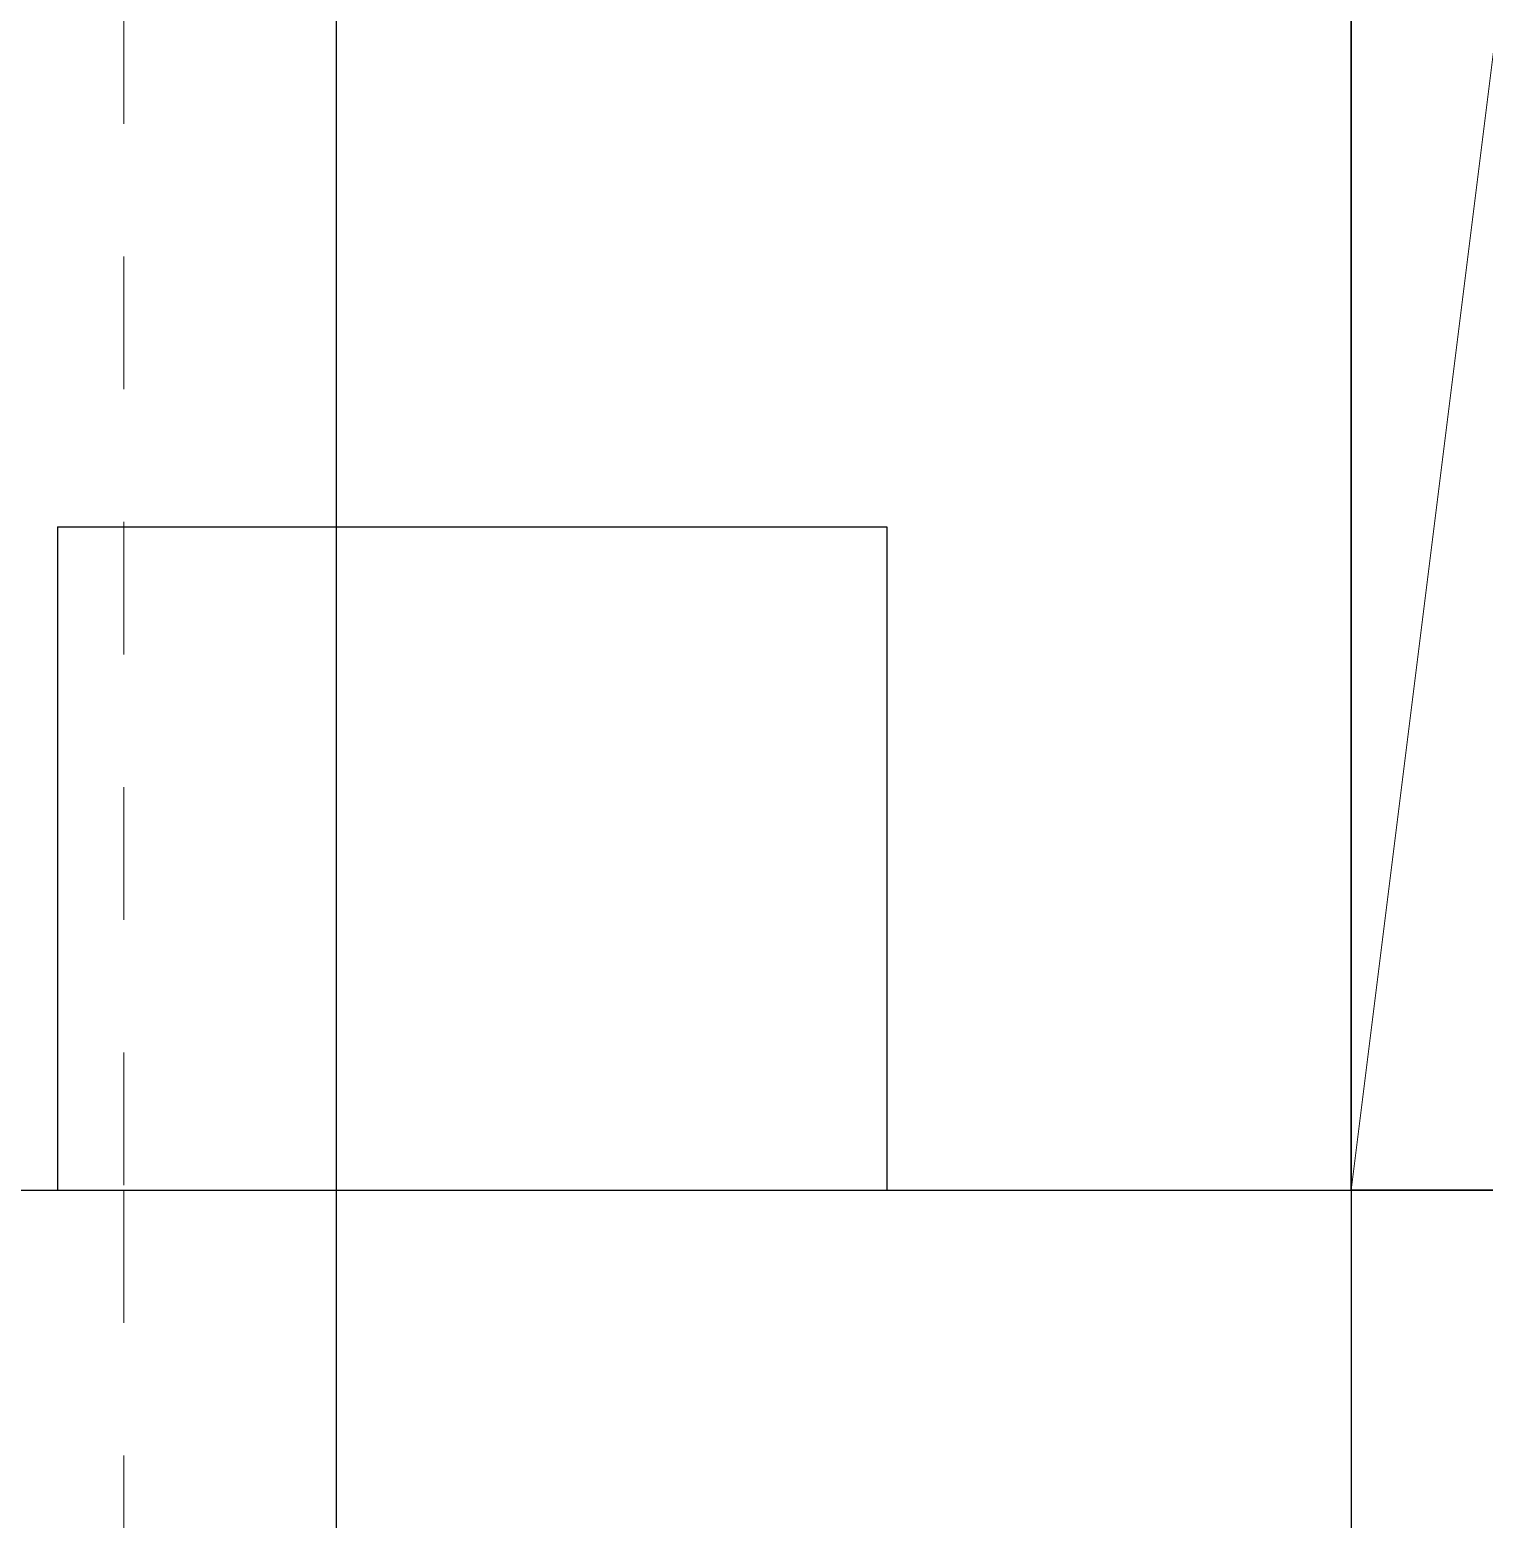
# Model space of a CAD drawing. Header units: inches. Extents: x -91.9 to -8.9, y 167.2 to 248.9.
# Drawn here: x -59.566 to -58.47, y 209.896 to 211.018 of the extents above; entities that cross this region are included whole.
import ezdxf

# ---------------------------------------------------------------- set-up
doc = ezdxf.new("R2010")
doc.units = ezdxf.units.IN
doc.header["$MEASUREMENT"] = 0
doc.linetypes.add('DASHED2', pattern=[0.375, 0.25, -0.125])
doc.linetypes.add('HIDDEN', pattern=[0.375, 0.25, -0.125])
doc.layers.add('A2 Hatch', color=8, linetype='Continuous', lineweight=9)
doc.layers.add('A4 medium', color=7, linetype='Continuous', lineweight=35)

msp = doc.modelspace()

# ---------------------------------------------------------------- linework, layer by layer
at = {"color": 1}
for p, q in [((-58.5704, 222.1437), (-58.5704, 210.1437)), ((-59.3354, 221.8073), (-59.3354, 210.1437)), ((-59.5454, 210.6437), (-59.5454, 210.1437)), ((-59.5454, 210.6437), (-58.9204, 210.6437)), ((-59.5454, 210.6437), (-59.5454, 210.1437)), ((-59.5454, 210.6437), (-58.9204, 210.6437)), ((-59.5454, 210.6437), (-59.5454, 210.1437)), ((-59.5454, 210.6437), (-58.9204, 210.6437)), ((-59.5454, 210.6437), (-59.5454, 210.1437)), ((-59.5454, 210.6437), (-58.9204, 210.6437)), ((-59.5454, 210.6437), (-59.5454, 210.1437)), ((-59.5454, 210.6437), (-58.9204, 210.6437)), ((-59.5454, 210.6437), (-59.5454, 210.1437)), ((-59.5454, 210.6437), (-58.9204, 210.6437)), ((-59.5454, 210.6437), (-59.5454, 210.1437)), ((-59.5454, 210.6437), (-58.9204, 210.6437)), ((-59.5454, 210.6437), (-59.5454, 210.1437)), ((-59.5454, 210.6437), (-58.9204, 210.6437)), ((-59.5454, 210.6437), (-59.5454, 210.1437)), ((-59.5454, 210.6437), (-58.9204, 210.6437)), ((-59.5454, 210.6437), (-59.5454, 210.1437)), ((-59.5454, 210.6437), (-58.9204, 210.6437)), ((-59.5454, 210.6437), (-59.5454, 210.1437)), ((-59.5454, 210.6437), (-58.9204, 210.6437)), ((-59.5454, 210.6437), (-59.5454, 210.1437)), ((-59.5454, 210.6437), (-58.9204, 210.6437)), ((-59.5454, 210.6437), (-59.5454, 210.1437)), ((-59.5454, 210.6437), (-58.9204, 210.6437)), ((-59.5454, 210.6437), (-59.5454, 210.1437)), ((-59.5454, 210.6437), (-58.9204, 210.6437)), ((-59.5454, 210.6437), (-59.5454, 210.1437)), ((-59.5454, 210.6437), (-58.9204, 210.6437)), ((-59.5454, 210.6437), (-59.5454, 210.1437)), ((-59.5454, 210.6437), (-58.9204, 210.6437)), ((-59.5454, 210.6437), (-59.5454, 210.1437)), ((-59.5454, 210.6437), (-58.9204, 210.6437)), ((-59.5454, 210.6437), (-59.5454, 210.1437)), ((-59.5454, 210.6437), (-58.9204, 210.6437)), ((-59.5454, 210.6437), (-59.5454, 210.1437)), ((-59.5454, 210.6437), (-58.9204, 210.6437)), ((-59.5454, 210.6437), (-59.5454, 210.1437)), ((-59.5454, 210.6437), (-58.9204, 210.6437)), ((-59.5454, 210.6437), (-59.5454, 210.1437)), ((-59.5454, 210.6437), (-58.9204, 210.6437)), ((-59.5454, 210.6437), (-59.5454, 210.1437)), ((-59.5454, 210.6437), (-58.9204, 210.6437)), ((-59.5454, 210.6437), (-59.5454, 210.1437)), ((-59.5454, 210.6437), (-58.9204, 210.6437)), ((-59.5454, 210.6437), (-59.5454, 210.1437)), ((-59.5454, 210.6437), (-58.9204, 210.6437)), ((-59.5454, 210.6437), (-59.5454, 210.1437)), ((-59.5454, 210.6437), (-58.9204, 210.6437)), ((-59.5454, 210.6437), (-59.5454, 210.1437)), ((-59.5454, 210.6437), (-58.9204, 210.6437)), ((-59.5454, 210.6437), (-59.5454, 210.1437)), ((-59.5454, 210.6437), (-58.9204, 210.6437)), ((-59.5454, 210.6437), (-59.5454, 210.1437)), ((-59.5454, 210.6437), (-58.9204, 210.6437)), ((-59.5454, 210.6437), (-59.5454, 210.1437)), ((-59.5454, 210.6437), (-58.9204, 210.6437)), ((-59.5454, 210.6437), (-59.5454, 210.1437)), ((-59.5454, 210.6437), (-58.9204, 210.6437)), ((-59.5454, 210.6437), (-59.5454, 210.1437)), ((-59.5454, 210.6437), (-58.9204, 210.6437)), ((-59.5454, 210.6437), (-59.5454, 210.1437)), ((-59.5454, 210.6437), (-58.9204, 210.6437)), ((-59.5454, 210.6437), (-59.5454, 210.1437)), ((-59.5454, 210.6437), (-58.9204, 210.6437)), ((-59.5454, 210.6437), (-59.5454, 210.1437)), ((-59.5454, 210.6437), (-58.9204, 210.6437)), ((-59.5454, 210.6437), (-59.5454, 210.1437)), ((-59.5454, 210.6437), (-58.9204, 210.6437)), ((-59.5454, 210.6437), (-59.5454, 210.1437)), ((-59.5454, 210.6437), (-58.9204, 210.6437)), ((-59.5454, 210.6437), (-59.5454, 210.1437)), ((-59.5454, 210.6437), (-58.9204, 210.6437)), ((-59.5454, 210.6437), (-59.5454, 210.1437)), ((-59.5454, 210.6437), (-58.9204, 210.6437)), ((-59.5454, 210.6437), (-59.5454, 210.1437)), ((-59.5454, 210.6437), (-58.9204, 210.6437)), ((-59.5454, 210.6437), (-59.5454, 210.1437)), ((-59.5454, 210.6437), (-58.9204, 210.6437)), ((-59.5454, 210.6437), (-59.5454, 210.1437)), ((-59.5454, 210.6437), (-58.9204, 210.6437)), ((-59.5454, 210.6437), (-59.5454, 210.1437)), ((-59.5454, 210.6437), (-58.9204, 210.6437)), ((-59.5454, 210.6437), (-59.5454, 210.1437)), ((-59.5454, 210.6437), (-58.9204, 210.6437)), ((-59.5454, 210.6437), (-59.5454, 210.1437)), ((-59.5454, 210.6437), (-58.9204, 210.6437)), ((-59.5454, 210.6437), (-59.5454, 210.1437)), ((-59.5454, 210.6437), (-58.9204, 210.6437)), ((-59.5454, 210.6437), (-59.5454, 210.1437)), ((-59.5454, 210.6437), (-58.9204, 210.6437)), ((-59.5454, 210.6437), (-59.5454, 210.1437)), ((-59.5454, 210.6437), (-58.9204, 210.6437)), ((-59.5454, 210.6437), (-59.5454, 210.1437)), ((-59.5454, 210.6437), (-58.9204, 210.6437)), ((-59.5454, 210.6437), (-59.5454, 210.1437)), ((-59.5454, 210.6437), (-58.9204, 210.6437)), ((-59.5454, 210.6437), (-59.5454, 210.1437)), ((-59.5454, 210.6437), (-58.9204, 210.6437)), ((-59.5454, 210.6437), (-59.5454, 210.1437)), ((-59.5454, 210.6437), (-58.9204, 210.6437)), ((-59.5454, 210.6437), (-59.5454, 210.1437)), ((-59.5454, 210.6437), (-58.9204, 210.6437)), ((-59.5454, 210.6437), (-59.5454, 210.1437)), ((-59.5454, 210.6437), (-58.9204, 210.6437)), ((-59.5454, 210.6437), (-59.5454, 210.1437)), ((-59.5454, 210.6437), (-58.9204, 210.6437)), ((-59.5454, 210.6437), (-59.5454, 210.1437)), ((-59.5454, 210.6437), (-58.9204, 210.6437)), ((-59.5454, 210.6437), (-59.5454, 210.1437)), ((-59.5454, 210.6437), (-58.9204, 210.6437)), ((-59.5454, 210.6437), (-59.5454, 210.1437)), ((-59.5454, 210.6437), (-58.9204, 210.6437)), ((-59.5454, 210.6437), (-59.5454, 210.1437)), ((-59.5454, 210.6437), (-58.9204, 210.6437)), ((-59.5454, 210.6437), (-59.5454, 210.1437)), ((-59.5454, 210.6437), (-58.9204, 210.6437)), ((-59.5454, 210.6437), (-59.5454, 210.1437)), ((-59.5454, 210.6437), (-58.9204, 210.6437)), ((-59.5454, 210.6437), (-59.5454, 210.1437)), ((-59.5454, 210.6437), (-58.9204, 210.6437)), ((-59.5454, 210.6437), (-59.5454, 210.1437)), ((-59.5454, 210.6437), (-58.9204, 210.6437)), ((-59.5454, 210.6437), (-59.5454, 210.1437)), ((-59.5454, 210.6437), (-58.9204, 210.6437)), ((-59.5454, 210.6437), (-59.5454, 210.1437)), ((-59.5454, 210.6437), (-58.9204, 210.6437)), ((-58.9204, 210.6437), (-58.9204, 210.1437)), ((-58.9204, 210.6437), (-58.9204, 210.1437)), ((-58.9204, 210.6437), (-58.9204, 210.1437)), ((-58.9204, 210.6437), (-58.9204, 210.1437)), ((-58.9204, 210.6437), (-58.9204, 210.1437)), ((-58.9204, 210.6437), (-58.9204, 210.1437)), ((-58.9204, 210.6437), (-58.9204, 210.1437)), ((-58.9204, 210.6437), (-58.9204, 210.1437)), ((-58.9204, 210.6437), (-58.9204, 210.1437)), ((-58.9204, 210.6437), (-58.9204, 210.1437)), ((-58.9204, 210.6437), (-58.9204, 210.1437)), ((-58.9204, 210.6437), (-58.9204, 210.1437)), ((-58.9204, 210.6437), (-58.9204, 210.1437)), ((-58.9204, 210.6437), (-58.9204, 210.1437)), ((-58.9204, 210.6437), (-58.9204, 210.1437)), ((-58.9204, 210.6437), (-58.9204, 210.1437)), ((-58.9204, 210.6437), (-58.9204, 210.1437)), ((-58.9204, 210.6437), (-58.9204, 210.1437)), ((-58.9204, 210.6437), (-58.9204, 210.1437)), ((-58.9204, 210.6437), (-58.9204, 210.1437)), ((-58.9204, 210.6437), (-58.9204, 210.1437)), ((-58.9204, 210.6437), (-58.9204, 210.1437)), ((-58.9204, 210.6437), (-58.9204, 210.1437)), ((-58.9204, 210.6437), (-58.9204, 210.1437)), ((-58.9204, 210.6437), (-58.9204, 210.1437)), ((-58.9204, 210.6437), (-58.9204, 210.1437)), ((-58.9204, 210.6437), (-58.9204, 210.1437)), ((-58.9204, 210.6437), (-58.9204, 210.1437)), ((-58.9204, 210.6437), (-58.9204, 210.1437)), ((-58.9204, 210.6437), (-58.9204, 210.1437)), ((-58.9204, 210.6437), (-58.9204, 210.1437)), ((-58.9204, 210.6437), (-58.9204, 210.1437)), ((-58.9204, 210.6437), (-58.9204, 210.1437)), ((-58.9204, 210.6437), (-58.9204, 210.1437)), ((-58.9204, 210.6437), (-58.9204, 210.1437)), ((-58.9204, 210.6437), (-58.9204, 210.1437)), ((-58.9204, 210.6437), (-58.9204, 210.1437)), ((-58.9204, 210.6437), (-58.9204, 210.1437)), ((-58.9204, 210.6437), (-58.9204, 210.1437)), ((-58.9204, 210.6437), (-58.9204, 210.1437)), ((-58.9204, 210.6437), (-58.9204, 210.1437)), ((-58.9204, 210.6437), (-58.9204, 210.1437)), ((-58.9204, 210.6437), (-58.9204, 210.1437)), ((-58.9204, 210.6437), (-58.9204, 210.1437)), ((-58.9204, 210.6437), (-58.9204, 210.1437)), ((-58.9204, 210.6437), (-58.9204, 210.1437)), ((-58.9204, 210.6437), (-58.9204, 210.1437)), ((-58.9204, 210.6437), (-58.9204, 210.1437)), ((-58.9204, 210.6437), (-58.9204, 210.1437)), ((-58.9204, 210.6437), (-58.9204, 210.1437)), ((-58.9204, 210.6437), (-58.9204, 210.1437)), ((-58.9204, 210.6437), (-58.9204, 210.1437)), ((-58.9204, 210.6437), (-58.9204, 210.1437)), ((-58.9204, 210.6437), (-58.9204, 210.1437)), ((-58.9204, 210.6437), (-58.9204, 210.1437)), ((-58.9204, 210.6437), (-58.9204, 210.1437)), ((-58.9204, 210.6437), (-58.9204, 210.1437)), ((-58.9204, 210.6437), (-58.9204, 210.1437)), ((-58.9204, 210.6437), (-58.9204, 210.1437)), ((-58.9204, 210.6437), (-58.9204, 210.1437)), ((-58.9204, 210.6437), (-58.9204, 210.1437)), ((-58.9204, 210.6437), (-58.9204, 210.1437)), ((-58.9204, 210.6437), (-58.9204, 210.1437)), ((-58.9204, 210.6437), (-58.9204, 210.1437)), ((-60.5704, 210.1437), (-58.5704, 210.1437)), ((-60.5704, 210.1437), (-58.5704, 210.1437)), ((-60.5704, 210.1437), (-58.5704, 210.1437)), ((-60.5704, 210.1437), (-58.5704, 210.1437)), ((-60.5704, 210.1437), (-58.5704, 210.1437)), ((-60.5704, 210.1437), (-58.5704, 210.1437)), ((-60.5704, 210.1437), (-58.5704, 210.1437)), ((-60.5704, 210.1437), (-58.5704, 210.1437)), ((-60.5704, 210.1437), (-58.5704, 210.1437)), ((-60.5704, 210.1437), (-58.5704, 210.1437)), ((-60.5704, 210.1437), (-58.5704, 210.1437)), ((-60.5704, 210.1437), (-58.5704, 210.1437)), ((-60.5704, 210.1437), (-58.5704, 210.1437)), ((-60.5704, 210.1437), (-58.5704, 210.1437)), ((-60.5704, 210.1437), (-58.5704, 210.1437)), ((-60.5704, 210.1437), (-58.5704, 210.1437)), ((-60.5704, 210.1437), (-58.5704, 210.1437)), ((-60.5704, 210.1437), (-58.5704, 210.1437)), ((-60.5704, 210.1437), (-58.5704, 210.1437)), ((-60.5704, 210.1437), (-58.5704, 210.1437)), ((-60.5704, 210.1437), (-58.5704, 210.1437)), ((-60.5704, 210.1437), (-58.5704, 210.1437)), ((-60.5704, 210.1437), (-58.5704, 210.1437)), ((-60.5704, 210.1437), (-58.5704, 210.1437)), ((-60.5704, 210.1437), (-58.5704, 210.1437)), ((-60.5704, 210.1437), (-58.5704, 210.1437)), ((-60.5704, 210.1437), (-58.5704, 210.1437)), ((-60.5704, 210.1437), (-58.5704, 210.1437)), ((-60.5704, 210.1437), (-58.5704, 210.1437)), ((-60.5704, 210.1437), (-58.5704, 210.1437)), ((-60.5704, 210.1437), (-58.5704, 210.1437)), ((-60.5704, 210.1437), (-58.5704, 210.1437)), ((-60.5704, 210.1437), (-58.5704, 210.1437)), ((-60.5704, 210.1437), (-58.5704, 210.1437)), ((-60.5704, 210.1437), (-58.5704, 210.1437)), ((-60.5704, 210.1437), (-58.5704, 210.1437)), ((-60.5704, 210.1437), (-58.5704, 210.1437)), ((-60.5704, 210.1437), (-58.5704, 210.1437)), ((-60.5704, 210.1437), (-58.5704, 210.1437)), ((-60.5704, 210.1437), (-58.5704, 210.1437)), ((-60.5704, 210.1437), (-58.5704, 210.1437)), ((-60.5704, 210.1437), (-58.5704, 210.1437)), ((-60.5704, 210.1437), (-58.5704, 210.1437)), ((-60.5704, 210.1437), (-58.5704, 210.1437)), ((-60.5704, 210.1437), (-58.5704, 210.1437)), ((-60.5704, 210.1437), (-58.5704, 210.1437)), ((-60.5704, 210.1437), (-58.5704, 210.1437)), ((-60.5704, 210.1437), (-58.5704, 210.1437)), ((-60.5704, 210.1437), (-58.5704, 210.1437)), ((-60.5704, 210.1437), (-58.5704, 210.1437)), ((-60.5704, 210.1437), (-58.5704, 210.1437)), ((-60.5704, 210.1437), (-58.5704, 210.1437)), ((-60.5704, 210.1437), (-58.5704, 210.1437)), ((-60.5704, 210.1437), (-58.5704, 210.1437)), ((-60.5704, 210.1437), (-58.5704, 210.1437)), ((-60.5704, 210.1437), (-58.5704, 210.1437)), ((-60.5704, 210.1437), (-58.5704, 210.1437)), ((-60.5704, 210.1437), (-58.5704, 210.1437)), ((-60.5704, 210.1437), (-58.5704, 210.1437)), ((-60.5704, 210.1437), (-58.5704, 210.1437)), ((-60.5704, 210.1437), (-58.5704, 210.1437)), ((-60.5704, 210.1437), (-58.5704, 210.1437)), ((-60.5704, 210.1437), (-58.5704, 210.1437)), ((-60.5704, 210.1437), (-58.5704, 210.1437)), ((-60.5704, 210.1437), (-58.5704, 210.1437)), ((-60.5704, 210.1437), (-58.5704, 210.1437)), ((-60.5704, 210.1437), (-58.5704, 210.1437)), ((-60.5704, 210.1437), (-58.5704, 210.1437)), ((-60.5704, 210.1437), (-58.5704, 210.1437)), ((-60.5704, 210.1437), (-58.5704, 210.1437)), ((-60.5704, 210.1437), (-58.5704, 210.1437)), ((-60.5704, 210.1437), (-58.5704, 210.1437)), ((-60.5704, 210.1437), (-58.5704, 210.1437)), ((-60.5704, 210.1437), (-58.5704, 210.1437)), ((-60.5704, 210.1437), (-58.5704, 210.1437)), ((-60.5704, 210.1437), (-58.5704, 210.1437)), ((-60.5704, 210.1437), (-58.5704, 210.1437)), ((-60.5704, 210.1437), (-58.5704, 210.1437)), ((-60.5704, 210.1437), (-58.5704, 210.1437)), ((-60.5704, 210.1437), (-58.5704, 210.1437)), ((-60.5704, 210.1437), (-58.5704, 210.1437)), ((-60.5704, 210.1437), (-58.5704, 210.1437)), ((-60.5704, 210.1437), (-58.5704, 210.1437)), ((-60.5704, 210.1437), (-58.5704, 210.1437)), ((-60.5704, 210.1437), (-58.5704, 210.1437)), ((-60.5704, 210.1437), (-58.5704, 210.1437)), ((-60.5704, 210.1437), (-58.5704, 210.1437)), ((-60.5704, 210.1437), (-58.5704, 210.1437)), ((-60.5704, 210.1437), (-58.5704, 210.1437)), ((-60.5704, 210.1437), (-58.5704, 210.1437)), ((-60.5704, 210.1437), (-58.5704, 210.1437)), ((-60.5704, 210.1437), (-58.5704, 210.1437)), ((-60.5704, 210.1437), (-58.5704, 210.1437)), ((-60.5704, 210.1437), (-58.5704, 210.1437)), ((-60.5704, 210.1437), (-58.5704, 210.1437)), ((-60.5704, 210.1437), (-58.5704, 210.1437)), ((-60.5704, 210.1437), (-58.5704, 210.1437)), ((-60.5704, 210.1437), (-58.5704, 210.1437)), ((-60.5704, 210.1437), (-58.5704, 210.1437)), ((-60.5704, 210.1437), (-58.5704, 210.1437)), ((-60.5704, 210.1437), (-58.5704, 210.1437)), ((-60.5704, 210.1437), (-58.5704, 210.1437)), ((-60.5704, 210.1437), (-58.5704, 210.1437)), ((-60.5704, 210.1437), (-58.5704, 210.1437)), ((-60.5704, 210.1437), (-58.5704, 210.1437)), ((-60.5704, 210.1437), (-58.5704, 210.1437)), ((-60.5704, 210.1437), (-58.5704, 210.1437)), ((-60.5704, 210.1437), (-58.5704, 210.1437)), ((-60.5704, 210.1437), (-58.5704, 210.1437)), ((-60.5704, 210.1437), (-58.5704, 210.1437)), ((-60.5704, 210.1437), (-58.5704, 210.1437)), ((-60.5704, 210.1437), (-58.5704, 210.1437)), ((-60.5704, 210.1437), (-58.5704, 210.1437)), ((-60.5704, 210.1437), (-58.5704, 210.1437)), ((-60.5704, 210.1437), (-58.5704, 210.1437)), ((-60.5704, 210.1437), (-58.5704, 210.1437)), ((-60.5704, 210.1437), (-58.5704, 210.1437)), ((-60.5704, 210.1437), (-58.5704, 210.1437)), ((-60.5704, 210.1437), (-58.5704, 210.1437)), ((-60.5704, 210.1437), (-58.5704, 210.1437)), ((-60.5704, 210.1437), (-58.5704, 210.1437)), ((-60.5704, 210.1437), (-58.5704, 210.1437)), ((-60.5704, 210.1437), (-58.5704, 210.1437)), ((-60.5704, 210.1437), (-58.5704, 210.1437)), ((-60.5704, 210.1437), (-58.5704, 210.1437)), ((-60.5704, 210.1437), (-58.5704, 210.1437)), ((-60.5704, 210.1437), (-58.5704, 210.1437)), ((-60.5704, 210.1437), (-58.5704, 210.1437)), ((-60.5704, 210.1437), (-58.5704, 210.1437)), ((-60.5704, 210.1437), (-58.5704, 210.1437)), ((-60.5704, 210.1437), (-58.5704, 210.1437)), ((-60.5704, 210.1437), (-58.5704, 210.1437)), ((-60.5704, 210.1437), (-58.5704, 210.1437)), ((-60.5704, 210.1437), (-58.5704, 210.1437)), ((-60.5704, 210.1437), (-58.5704, 210.1437)), ((-60.5704, 210.1437), (-58.5704, 210.1437)), ((-60.5704, 210.1437), (-58.5704, 210.1437)), ((-60.5704, 210.1437), (-58.5704, 210.1437)), ((-60.5704, 210.1437), (-58.5704, 210.1437)), ((-60.5704, 210.1437), (-58.5704, 210.1437)), ((-60.5704, 210.1437), (-58.5704, 210.1437)), ((-60.5704, 210.1437), (-58.5704, 210.1437)), ((-60.5704, 210.1437), (-58.5704, 210.1437)), ((-60.5704, 210.1437), (-58.5704, 210.1437)), ((-60.5704, 210.1437), (-58.5704, 210.1437)), ((-60.5704, 210.1437), (-58.5704, 210.1437)), ((-60.5704, 210.1437), (-58.5704, 210.1437)), ((-60.5704, 210.1437), (-58.5704, 210.1437)), ((-60.5704, 210.1437), (-58.5704, 210.1437)), ((-60.5704, 210.1437), (-58.5704, 210.1437)), ((-60.5704, 210.1437), (-58.5704, 210.1437)), ((-60.5704, 210.1437), (-58.5704, 210.1437)), ((-60.5704, 210.1437), (-58.5704, 210.1437)), ((-60.5704, 210.1437), (-58.5704, 210.1437)), ((-60.5704, 210.1437), (-58.5704, 210.1437)), ((-60.5704, 210.1437), (-58.5704, 210.1437)), ((-60.5704, 210.1437), (-58.5704, 210.1437)), ((-60.5704, 210.1437), (-58.5704, 210.1437)), ((-60.5704, 210.1437), (-58.5704, 210.1437)), ((-60.5704, 210.1437), (-58.5704, 210.1437)), ((-60.1554, 210.1437), (-58.5704, 210.1437)), ((-60.1554, 210.1437), (-58.5704, 210.1437)), ((-60.1554, 210.1437), (-58.5704, 210.1437)), ((-60.1554, 210.1437), (-58.5704, 210.1437)), ((-60.1554, 210.1437), (-58.5704, 210.1437)), ((-60.1554, 210.1437), (-58.5704, 210.1437)), ((-60.1554, 210.1437), (-58.5704, 210.1437)), ((-60.1554, 210.1437), (-58.5704, 210.1437)), ((-60.1554, 210.1437), (-58.5704, 210.1437)), ((-60.1554, 210.1437), (-58.5704, 210.1437)), ((-60.1554, 210.1437), (-58.5704, 210.1437)), ((-60.1554, 210.1437), (-58.5704, 210.1437)), ((-60.1554, 210.1437), (-58.5704, 210.1437)), ((-60.1554, 210.1437), (-58.5704, 210.1437)), ((-60.1554, 210.1437), (-58.5704, 210.1437)), ((-60.1554, 210.1437), (-58.5704, 210.1437)), ((-60.1554, 210.1437), (-58.5704, 210.1437)), ((-60.1554, 210.1437), (-58.5704, 210.1437)), ((-60.1554, 210.1437), (-58.5704, 210.1437)), ((-60.1554, 210.1437), (-58.5704, 210.1437)), ((-60.1554, 210.1437), (-58.5704, 210.1437)), ((-60.1554, 210.1437), (-58.5704, 210.1437)), ((-60.1554, 210.1437), (-58.5704, 210.1437)), ((-60.1554, 210.1437), (-58.5704, 210.1437)), ((-60.1554, 210.1437), (-58.5704, 210.1437)), ((-60.1554, 210.1437), (-58.5704, 210.1437)), ((-60.1554, 210.1437), (-58.5704, 210.1437)), ((-60.1554, 210.1437), (-58.5704, 210.1437)), ((-60.1554, 210.1437), (-58.5704, 210.1437)), ((-60.1554, 210.1437), (-58.5704, 210.1437)), ((-60.1554, 210.1437), (-58.5704, 210.1437)), ((-60.1554, 210.1437), (-58.5704, 210.1437)), ((-60.1554, 210.1437), (-58.5704, 210.1437)), ((-60.1554, 210.1437), (-58.5704, 210.1437)), ((-60.1554, 210.1437), (-58.5704, 210.1437)), ((-60.1554, 210.1437), (-58.5704, 210.1437)), ((-60.1554, 210.1437), (-58.5704, 210.1437)), ((-60.1554, 210.1437), (-58.5704, 210.1437)), ((-60.1554, 210.1437), (-58.5704, 210.1437)), ((-60.1554, 210.1437), (-58.5704, 210.1437)), ((-60.1554, 210.1437), (-58.5704, 210.1437)), ((-60.1554, 210.1437), (-58.5704, 210.1437)), ((-60.1554, 210.1437), (-58.5704, 210.1437)), ((-60.1554, 210.1437), (-58.5704, 210.1437)), ((-60.1554, 210.1437), (-58.5704, 210.1437)), ((-60.1554, 210.1437), (-58.5704, 210.1437)), ((-60.1554, 210.1437), (-58.5704, 210.1437)), ((-60.1554, 210.1437), (-58.5704, 210.1437)), ((-60.1554, 210.1437), (-58.5704, 210.1437)), ((-60.1554, 210.1437), (-58.5704, 210.1437)), ((-60.1554, 210.1437), (-58.5704, 210.1437)), ((-60.1554, 210.1437), (-58.5704, 210.1437)), ((-60.1554, 210.1437), (-58.5704, 210.1437)), ((-60.1554, 210.1437), (-58.5704, 210.1437)), ((-60.1554, 210.1437), (-58.5704, 210.1437)), ((-60.1554, 210.1437), (-58.5704, 210.1437)), ((-60.1554, 210.1437), (-58.5704, 210.1437)), ((-60.1554, 210.1437), (-58.5704, 210.1437)), ((-60.1554, 210.1437), (-58.5704, 210.1437)), ((-60.1554, 210.1437), (-58.5704, 210.1437)), ((-60.1554, 210.1437), (-58.5704, 210.1437)), ((-60.1554, 210.1437), (-58.5704, 210.1437)), ((-60.1554, 210.1437), (-58.5704, 210.1437)), ((-60.1554, 210.1437), (-58.5704, 210.1437)), ((-59.3354, 210.1437), (-59.3354, 198.1437)), ((-58.5704, 210.1437), (-58.5704, 198.1437))]:
    msp.add_line(p, q, dxfattribs=at)
at = {"color": 1, "linetype": 'HIDDEN', "ltscale": 0.02}
for p, q in [((-59.5454, 210.6437), (-59.5454, 210.1437)), ((-59.5454, 210.6437), (-58.9204, 210.6437)), ((-59.5454, 210.6437), (-59.5454, 210.1437)), ((-59.5454, 210.6437), (-58.9204, 210.6437)), ((-59.5454, 210.6437), (-59.5454, 210.1437)), ((-59.5454, 210.6437), (-58.9204, 210.6437)), ((-59.5454, 210.6437), (-59.5454, 210.1437)), ((-59.5454, 210.6437), (-58.9204, 210.6437)), ((-59.5454, 210.6437), (-59.5454, 210.1437)), ((-59.5454, 210.6437), (-58.9204, 210.6437)), ((-59.5454, 210.6437), (-59.5454, 210.1437)), ((-59.5454, 210.6437), (-58.9204, 210.6437)), ((-59.5454, 210.6437), (-59.5454, 210.1437)), ((-59.5454, 210.6437), (-58.9204, 210.6437)), ((-59.5454, 210.6437), (-59.5454, 210.1437)), ((-59.5454, 210.6437), (-58.9204, 210.6437)), ((-59.5454, 210.6437), (-59.5454, 210.1437)), ((-59.5454, 210.6437), (-58.9204, 210.6437)), ((-59.5454, 210.6437), (-59.5454, 210.1437)), ((-59.5454, 210.6437), (-58.9204, 210.6437)), ((-59.5454, 210.6437), (-59.5454, 210.1437)), ((-59.5454, 210.6437), (-58.9204, 210.6437)), ((-59.5454, 210.6437), (-59.5454, 210.1437)), ((-59.5454, 210.6437), (-58.9204, 210.6437)), ((-59.5454, 210.6437), (-59.5454, 210.1437)), ((-59.5454, 210.6437), (-58.9204, 210.6437)), ((-59.5454, 210.6437), (-59.5454, 210.1437)), ((-59.5454, 210.6437), (-58.9204, 210.6437)), ((-59.5454, 210.6437), (-59.5454, 210.1437)), ((-59.5454, 210.6437), (-58.9204, 210.6437)), ((-59.5454, 210.6437), (-59.5454, 210.1437)), ((-59.5454, 210.6437), (-58.9204, 210.6437)), ((-59.5454, 210.6437), (-59.5454, 210.1437)), ((-59.5454, 210.6437), (-58.9204, 210.6437)), ((-59.5454, 210.6437), (-59.5454, 210.1437)), ((-59.5454, 210.6437), (-58.9204, 210.6437)), ((-59.5454, 210.6437), (-59.5454, 210.1437)), ((-59.5454, 210.6437), (-58.9204, 210.6437)), ((-59.5454, 210.6437), (-59.5454, 210.1437)), ((-59.5454, 210.6437), (-58.9204, 210.6437)), ((-59.5454, 210.6437), (-59.5454, 210.1437)), ((-59.5454, 210.6437), (-58.9204, 210.6437)), ((-59.5454, 210.6437), (-59.5454, 210.1437)), ((-59.5454, 210.6437), (-58.9204, 210.6437)), ((-59.5454, 210.6437), (-59.5454, 210.1437)), ((-59.5454, 210.6437), (-58.9204, 210.6437)), ((-59.5454, 210.6437), (-59.5454, 210.1437)), ((-59.5454, 210.6437), (-58.9204, 210.6437)), ((-59.5454, 210.6437), (-59.5454, 210.1437)), ((-59.5454, 210.6437), (-58.9204, 210.6437)), ((-59.5454, 210.6437), (-59.5454, 210.1437)), ((-59.5454, 210.6437), (-58.9204, 210.6437)), ((-59.5454, 210.6437), (-59.5454, 210.1437)), ((-59.5454, 210.6437), (-58.9204, 210.6437)), ((-59.5454, 210.6437), (-59.5454, 210.1437)), ((-59.5454, 210.6437), (-58.9204, 210.6437)), ((-59.5454, 210.6437), (-59.5454, 210.1437)), ((-59.5454, 210.6437), (-58.9204, 210.6437)), ((-59.5454, 210.6437), (-59.5454, 210.1437)), ((-59.5454, 210.6437), (-58.9204, 210.6437)), ((-59.5454, 210.6437), (-59.5454, 210.1437)), ((-59.5454, 210.6437), (-58.9204, 210.6437)), ((-59.5454, 210.6437), (-59.5454, 210.1437)), ((-59.5454, 210.6437), (-58.9204, 210.6437)), ((-59.5454, 210.6437), (-59.5454, 210.1437)), ((-59.5454, 210.6437), (-58.9204, 210.6437)), ((-59.5454, 210.6437), (-59.5454, 210.1437)), ((-59.5454, 210.6437), (-58.9204, 210.6437)), ((-59.5454, 210.6437), (-59.5454, 210.1437)), ((-59.5454, 210.6437), (-58.9204, 210.6437)), ((-59.5454, 210.6437), (-59.5454, 210.1437)), ((-59.5454, 210.6437), (-58.9204, 210.6437)), ((-59.5454, 210.6437), (-59.5454, 210.1437)), ((-59.5454, 210.6437), (-58.9204, 210.6437)), ((-59.5454, 210.6437), (-59.5454, 210.1437)), ((-59.5454, 210.6437), (-58.9204, 210.6437)), ((-59.5454, 210.6437), (-59.5454, 210.1437)), ((-59.5454, 210.6437), (-58.9204, 210.6437)), ((-59.5454, 210.6437), (-59.5454, 210.1437)), ((-59.5454, 210.6437), (-58.9204, 210.6437)), ((-59.5454, 210.6437), (-59.5454, 210.1437)), ((-59.5454, 210.6437), (-58.9204, 210.6437)), ((-59.5454, 210.6437), (-59.5454, 210.1437)), ((-59.5454, 210.6437), (-58.9204, 210.6437)), ((-59.5454, 210.6437), (-59.5454, 210.1437)), ((-59.5454, 210.6437), (-58.9204, 210.6437)), ((-59.5454, 210.6437), (-59.5454, 210.1437)), ((-59.5454, 210.6437), (-58.9204, 210.6437)), ((-59.5454, 210.6437), (-59.5454, 210.1437)), ((-59.5454, 210.6437), (-58.9204, 210.6437)), ((-59.5454, 210.6437), (-59.5454, 210.1437)), ((-59.5454, 210.6437), (-58.9204, 210.6437)), ((-59.5454, 210.6437), (-59.5454, 210.1437)), ((-59.5454, 210.6437), (-58.9204, 210.6437)), ((-59.5454, 210.6437), (-59.5454, 210.1437)), ((-59.5454, 210.6437), (-58.9204, 210.6437)), ((-59.5454, 210.6437), (-59.5454, 210.1437)), ((-59.5454, 210.6437), (-58.9204, 210.6437)), ((-59.5454, 210.6437), (-59.5454, 210.1437)), ((-59.5454, 210.6437), (-58.9204, 210.6437)), ((-59.5454, 210.6437), (-59.5454, 210.1437)), ((-59.5454, 210.6437), (-58.9204, 210.6437)), ((-59.5454, 210.6437), (-59.5454, 210.1437)), ((-59.5454, 210.6437), (-58.9204, 210.6437)), ((-59.5454, 210.6437), (-59.5454, 210.1437)), ((-59.5454, 210.6437), (-58.9204, 210.6437)), ((-59.5454, 210.6437), (-59.5454, 210.1437)), ((-59.5454, 210.6437), (-58.9204, 210.6437)), ((-59.5454, 210.6437), (-59.5454, 210.1437)), ((-59.5454, 210.6437), (-58.9204, 210.6437)), ((-59.5454, 210.6437), (-59.5454, 210.1437)), ((-59.5454, 210.6437), (-58.9204, 210.6437)), ((-59.5454, 210.6437), (-59.5454, 210.1437)), ((-59.5454, 210.6437), (-58.9204, 210.6437)), ((-59.5454, 210.6437), (-59.5454, 210.1437)), ((-59.5454, 210.6437), (-58.9204, 210.6437)), ((-59.5454, 210.6437), (-59.5454, 210.1437)), ((-59.5454, 210.6437), (-58.9204, 210.6437)), ((-59.5454, 210.6437), (-59.5454, 210.1437)), ((-59.5454, 210.6437), (-58.9204, 210.6437)), ((-59.5454, 210.6437), (-59.5454, 210.1437)), ((-59.5454, 210.6437), (-58.9204, 210.6437)), ((-59.5454, 210.6437), (-59.5454, 210.1437)), ((-59.5454, 210.6437), (-58.9204, 210.6437)), ((-59.5454, 210.6437), (-59.5454, 210.1437)), ((-59.5454, 210.6437), (-58.9204, 210.6437)), ((-59.5454, 210.6437), (-59.5454, 210.1437)), ((-59.5454, 210.6437), (-58.9204, 210.6437)), ((-59.5454, 210.6437), (-59.5454, 210.1437)), ((-59.5454, 210.6437), (-58.9204, 210.6437)), ((-59.5454, 210.6437), (-59.5454, 210.1437)), ((-59.5454, 210.6437), (-58.9204, 210.6437)), ((-59.5454, 210.6437), (-59.5454, 210.1437)), ((-59.5454, 210.6437), (-58.9204, 210.6437)), ((-59.5454, 210.6437), (-59.5454, 210.1437)), ((-59.5454, 210.6437), (-58.9204, 210.6437)), ((-59.5454, 210.6437), (-59.5454, 210.1437)), ((-59.5454, 210.6437), (-58.9204, 210.6437)), ((-59.5454, 210.6437), (-59.5454, 210.1437)), ((-59.5454, 210.6437), (-58.9204, 210.6437)), ((-59.5454, 210.6437), (-59.5454, 210.1437)), ((-59.5454, 210.6437), (-58.9204, 210.6437)), ((-59.5454, 210.6437), (-59.5454, 210.1437)), ((-59.5454, 210.6437), (-58.9204, 210.6437)), ((-59.5454, 210.6437), (-59.5454, 210.1437)), ((-59.5454, 210.6437), (-58.9204, 210.6437)), ((-59.5454, 210.6437), (-59.5454, 210.1437)), ((-59.5454, 210.6437), (-58.9204, 210.6437)), ((-59.5454, 210.6437), (-59.5454, 210.1437)), ((-59.5454, 210.6437), (-58.9204, 210.6437)), ((-59.5454, 210.6437), (-59.5454, 210.1437)), ((-59.5454, 210.6437), (-58.9204, 210.6437)), ((-59.5454, 210.6437), (-59.5454, 210.1437)), ((-59.5454, 210.6437), (-58.9204, 210.6437)), ((-59.5454, 210.6437), (-59.5454, 210.1437)), ((-59.5454, 210.6437), (-58.9204, 210.6437)), ((-59.5454, 210.6437), (-59.5454, 210.1437)), ((-59.5454, 210.6437), (-58.9204, 210.6437)), ((-59.5454, 210.6437), (-59.5454, 210.1437)), ((-59.5454, 210.6437), (-58.9204, 210.6437)), ((-59.5454, 210.6437), (-59.5454, 210.1437)), ((-59.5454, 210.6437), (-58.9204, 210.6437)), ((-59.5454, 210.6437), (-59.5454, 210.1437)), ((-59.5454, 210.6437), (-58.9204, 210.6437)), ((-59.5454, 210.6437), (-59.5454, 210.1437)), ((-59.5454, 210.6437), (-58.9204, 210.6437)), ((-59.5454, 210.6437), (-59.5454, 210.1437)), ((-59.5454, 210.6437), (-58.9204, 210.6437)), ((-59.5454, 210.6437), (-59.5454, 210.1437)), ((-59.5454, 210.6437), (-58.9204, 210.6437)), ((-59.5454, 210.6437), (-59.5454, 210.1437)), ((-59.5454, 210.6437), (-58.9204, 210.6437)), ((-59.5454, 210.6437), (-59.5454, 210.1437)), ((-59.5454, 210.6437), (-58.9204, 210.6437)), ((-59.5454, 210.6437), (-59.5454, 210.1437)), ((-59.5454, 210.6437), (-58.9204, 210.6437)), ((-59.5454, 210.6437), (-59.5454, 210.1437)), ((-59.5454, 210.6437), (-58.9204, 210.6437)), ((-59.5454, 210.6437), (-59.5454, 210.1437)), ((-59.5454, 210.6437), (-58.9204, 210.6437)), ((-59.5454, 210.6437), (-59.5454, 210.1437)), ((-59.5454, 210.6437), (-58.9204, 210.6437)), ((-59.5454, 210.6437), (-59.5454, 210.1437)), ((-59.5454, 210.6437), (-58.9204, 210.6437)), ((-59.5454, 210.6437), (-59.5454, 210.1437)), ((-59.5454, 210.6437), (-58.9204, 210.6437)), ((-59.5454, 210.6437), (-59.5454, 210.1437)), ((-59.5454, 210.6437), (-58.9204, 210.6437)), ((-59.5454, 210.6437), (-59.5454, 210.1437)), ((-59.5454, 210.6437), (-58.9204, 210.6437)), ((-59.5454, 210.6437), (-59.5454, 210.1437)), ((-59.5454, 210.6437), (-58.9204, 210.6437)), ((-59.5454, 210.6437), (-59.5454, 210.1437)), ((-59.5454, 210.6437), (-58.9204, 210.6437)), ((-59.5454, 210.6437), (-59.5454, 210.1437)), ((-59.5454, 210.6437), (-58.9204, 210.6437)), ((-59.5454, 210.6437), (-59.5454, 210.1437)), ((-59.5454, 210.6437), (-58.9204, 210.6437)), ((-59.5454, 210.6437), (-59.5454, 210.1437)), ((-59.5454, 210.6437), (-58.9204, 210.6437)), ((-59.5454, 210.6437), (-59.5454, 210.1437)), ((-59.5454, 210.6437), (-58.9204, 210.6437)), ((-59.5454, 210.6437), (-59.5454, 210.1437)), ((-59.5454, 210.6437), (-58.9204, 210.6437)), ((-59.5454, 210.6437), (-59.5454, 210.1437)), ((-59.5454, 210.6437), (-58.9204, 210.6437)), ((-59.5454, 210.6437), (-59.5454, 210.1437)), ((-59.5454, 210.6437), (-58.9204, 210.6437)), ((-59.5454, 210.6437), (-59.5454, 210.1437)), ((-59.5454, 210.6437), (-58.9204, 210.6437)), ((-59.5454, 210.6437), (-59.5454, 210.1437)), ((-59.5454, 210.6437), (-58.9204, 210.6437)), ((-59.5454, 210.6437), (-59.5454, 210.1437)), ((-59.5454, 210.6437), (-58.9204, 210.6437)), ((-59.5454, 210.6437), (-59.5454, 210.1437)), ((-59.5454, 210.6437), (-58.9204, 210.6437)), ((-59.5454, 210.6437), (-59.5454, 210.1437)), ((-59.5454, 210.6437), (-58.9204, 210.6437)), ((-59.5454, 210.6437), (-59.5454, 210.1437)), ((-59.5454, 210.6437), (-58.9204, 210.6437)), ((-59.5454, 210.6437), (-59.5454, 210.1437)), ((-59.5454, 210.6437), (-58.9204, 210.6437)), ((-59.5454, 210.6437), (-59.5454, 210.1437)), ((-59.5454, 210.6437), (-58.9204, 210.6437)), ((-59.5454, 210.6437), (-59.5454, 210.1437)), ((-59.5454, 210.6437), (-58.9204, 210.6437)), ((-59.5454, 210.6437), (-59.5454, 210.1437)), ((-59.5454, 210.6437), (-58.9204, 210.6437)), ((-59.5454, 210.6437), (-59.5454, 210.1437)), ((-59.5454, 210.6437), (-58.9204, 210.6437)), ((-59.5454, 210.6437), (-59.5454, 210.1437)), ((-59.5454, 210.6437), (-58.9204, 210.6437)), ((-59.5454, 210.6437), (-59.5454, 210.1437)), ((-59.5454, 210.6437), (-58.9204, 210.6437)), ((-59.5454, 210.6437), (-59.5454, 210.1437)), ((-59.5454, 210.6437), (-58.9204, 210.6437)), ((-59.5454, 210.6437), (-59.5454, 210.1437)), ((-59.5454, 210.6437), (-58.9204, 210.6437)), ((-59.5454, 210.6437), (-59.5454, 210.1437)), ((-59.5454, 210.6437), (-58.9204, 210.6437)), ((-59.5454, 210.6437), (-59.5454, 210.1437)), ((-59.5454, 210.6437), (-58.9204, 210.6437)), ((-59.5454, 210.6437), (-59.5454, 210.1437)), ((-59.5454, 210.6437), (-58.9204, 210.6437)), ((-59.5454, 210.6437), (-59.5454, 210.1437)), ((-59.5454, 210.6437), (-58.9204, 210.6437)), ((-59.5454, 210.6437), (-59.5454, 210.1437)), ((-59.5454, 210.6437), (-58.9204, 210.6437)), ((-59.5454, 210.6437), (-59.5454, 210.1437)), ((-59.5454, 210.6437), (-58.9204, 210.6437)), ((-59.5454, 210.6437), (-59.5454, 210.1437)), ((-59.5454, 210.6437), (-58.9204, 210.6437)), ((-59.5454, 210.6437), (-59.5454, 210.1437)), ((-59.5454, 210.6437), (-58.9204, 210.6437)), ((-59.5454, 210.6437), (-59.5454, 210.1437)), ((-59.5454, 210.6437), (-58.9204, 210.6437)), ((-59.5454, 210.6437), (-59.5454, 210.1437)), ((-59.5454, 210.6437), (-58.9204, 210.6437)), ((-59.5454, 210.6437), (-59.5454, 210.1437)), ((-59.5454, 210.6437), (-58.9204, 210.6437)), ((-59.5454, 210.6437), (-59.5454, 210.1437)), ((-59.5454, 210.6437), (-58.9204, 210.6437)), ((-59.5454, 210.6437), (-59.5454, 210.1437)), ((-59.5454, 210.6437), (-58.9204, 210.6437)), ((-59.5454, 210.6437), (-59.5454, 210.1437)), ((-59.5454, 210.6437), (-58.9204, 210.6437)), ((-59.5454, 210.6437), (-59.5454, 210.1437)), ((-59.5454, 210.6437), (-58.9204, 210.6437)), ((-59.5454, 210.6437), (-59.5454, 210.1437)), ((-59.5454, 210.6437), (-58.9204, 210.6437)), ((-59.5454, 210.6437), (-59.5454, 210.1437)), ((-59.5454, 210.6437), (-58.9204, 210.6437)), ((-59.5454, 210.6437), (-59.5454, 210.1437)), ((-59.5454, 210.6437), (-58.9204, 210.6437)), ((-59.5454, 210.6437), (-59.5454, 210.1437)), ((-59.5454, 210.6437), (-58.9204, 210.6437)), ((-59.5454, 210.6437), (-59.5454, 210.1437)), ((-59.5454, 210.6437), (-58.9204, 210.6437)), ((-59.5454, 210.6437), (-59.5454, 210.1437)), ((-59.5454, 210.6437), (-58.9204, 210.6437)), ((-59.5454, 210.6437), (-59.5454, 210.1437)), ((-59.5454, 210.6437), (-58.9204, 210.6437)), ((-59.5454, 210.6437), (-59.5454, 210.1437)), ((-59.5454, 210.6437), (-58.9204, 210.6437)), ((-59.5454, 210.6437), (-59.5454, 210.1437)), ((-59.5454, 210.6437), (-58.9204, 210.6437)), ((-59.5454, 210.6437), (-59.5454, 210.1437)), ((-59.5454, 210.6437), (-58.9204, 210.6437)), ((-59.5454, 210.6437), (-59.5454, 210.1437)), ((-59.5454, 210.6437), (-58.9204, 210.6437)), ((-59.5454, 210.6437), (-59.5454, 210.1437)), ((-59.5454, 210.6437), (-58.9204, 210.6437)), ((-59.5454, 210.6437), (-59.5454, 210.1437)), ((-59.5454, 210.6437), (-58.9204, 210.6437)), ((-59.5454, 210.6437), (-59.5454, 210.1437)), ((-59.5454, 210.6437), (-58.9204, 210.6437)), ((-59.5454, 210.6437), (-59.5454, 210.1437)), ((-59.5454, 210.6437), (-58.9204, 210.6437)), ((-59.5454, 210.6437), (-59.5454, 210.1437)), ((-59.5454, 210.6437), (-58.9204, 210.6437)), ((-59.5454, 210.6437), (-59.5454, 210.1437)), ((-59.5454, 210.6437), (-58.9204, 210.6437)), ((-59.5454, 210.6437), (-59.5454, 210.1437)), ((-59.5454, 210.6437), (-58.9204, 210.6437)), ((-59.5454, 210.6437), (-59.5454, 210.1437)), ((-59.5454, 210.6437), (-58.9204, 210.6437)), ((-59.5454, 210.6437), (-59.5454, 210.1437)), ((-59.5454, 210.6437), (-58.9204, 210.6437)), ((-59.5454, 210.6437), (-59.5454, 210.1437)), ((-59.5454, 210.6437), (-58.9204, 210.6437)), ((-59.5454, 210.6437), (-59.5454, 210.1437)), ((-59.5454, 210.6437), (-58.9204, 210.6437)), ((-59.5454, 210.6437), (-59.5454, 210.1437)), ((-59.5454, 210.6437), (-58.9204, 210.6437)), ((-59.5454, 210.6437), (-59.5454, 210.1437)), ((-59.5454, 210.6437), (-58.9204, 210.6437)), ((-59.5454, 210.6437), (-59.5454, 210.1437)), ((-59.5454, 210.6437), (-58.9204, 210.6437)), ((-59.5454, 210.6437), (-59.5454, 210.1437)), ((-59.5454, 210.6437), (-58.9204, 210.6437)), ((-58.9204, 210.6437), (-58.9204, 210.1437)), ((-58.9204, 210.6437), (-58.9204, 210.1437)), ((-58.9204, 210.6437), (-58.9204, 210.1437)), ((-58.9204, 210.6437), (-58.9204, 210.1437)), ((-58.9204, 210.6437), (-58.9204, 210.1437)), ((-58.9204, 210.6437), (-58.9204, 210.1437)), ((-58.9204, 210.6437), (-58.9204, 210.1437)), ((-58.9204, 210.6437), (-58.9204, 210.1437)), ((-58.9204, 210.6437), (-58.9204, 210.1437)), ((-58.9204, 210.6437), (-58.9204, 210.1437)), ((-58.9204, 210.6437), (-58.9204, 210.1437)), ((-58.9204, 210.6437), (-58.9204, 210.1437)), ((-58.9204, 210.6437), (-58.9204, 210.1437)), ((-58.9204, 210.6437), (-58.9204, 210.1437)), ((-58.9204, 210.6437), (-58.9204, 210.1437)), ((-58.9204, 210.6437), (-58.9204, 210.1437)), ((-58.9204, 210.6437), (-58.9204, 210.1437)), ((-58.9204, 210.6437), (-58.9204, 210.1437)), ((-58.9204, 210.6437), (-58.9204, 210.1437)), ((-58.9204, 210.6437), (-58.9204, 210.1437)), ((-58.9204, 210.6437), (-58.9204, 210.1437)), ((-58.9204, 210.6437), (-58.9204, 210.1437)), ((-58.9204, 210.6437), (-58.9204, 210.1437)), ((-58.9204, 210.6437), (-58.9204, 210.1437)), ((-58.9204, 210.6437), (-58.9204, 210.1437)), ((-58.9204, 210.6437), (-58.9204, 210.1437)), ((-58.9204, 210.6437), (-58.9204, 210.1437)), ((-58.9204, 210.6437), (-58.9204, 210.1437)), ((-58.9204, 210.6437), (-58.9204, 210.1437)), ((-58.9204, 210.6437), (-58.9204, 210.1437)), ((-58.9204, 210.6437), (-58.9204, 210.1437)), ((-58.9204, 210.6437), (-58.9204, 210.1437)), ((-58.9204, 210.6437), (-58.9204, 210.1437)), ((-58.9204, 210.6437), (-58.9204, 210.1437)), ((-58.9204, 210.6437), (-58.9204, 210.1437)), ((-58.9204, 210.6437), (-58.9204, 210.1437)), ((-58.9204, 210.6437), (-58.9204, 210.1437)), ((-58.9204, 210.6437), (-58.9204, 210.1437)), ((-58.9204, 210.6437), (-58.9204, 210.1437)), ((-58.9204, 210.6437), (-58.9204, 210.1437)), ((-58.9204, 210.6437), (-58.9204, 210.1437)), ((-58.9204, 210.6437), (-58.9204, 210.1437)), ((-58.9204, 210.6437), (-58.9204, 210.1437)), ((-58.9204, 210.6437), (-58.9204, 210.1437)), ((-58.9204, 210.6437), (-58.9204, 210.1437)), ((-58.9204, 210.6437), (-58.9204, 210.1437)), ((-58.9204, 210.6437), (-58.9204, 210.1437)), ((-58.9204, 210.6437), (-58.9204, 210.1437)), ((-58.9204, 210.6437), (-58.9204, 210.1437)), ((-58.9204, 210.6437), (-58.9204, 210.1437)), ((-58.9204, 210.6437), (-58.9204, 210.1437)), ((-58.9204, 210.6437), (-58.9204, 210.1437)), ((-58.9204, 210.6437), (-58.9204, 210.1437)), ((-58.9204, 210.6437), (-58.9204, 210.1437)), ((-58.9204, 210.6437), (-58.9204, 210.1437)), ((-58.9204, 210.6437), (-58.9204, 210.1437)), ((-58.9204, 210.6437), (-58.9204, 210.1437)), ((-58.9204, 210.6437), (-58.9204, 210.1437)), ((-58.9204, 210.6437), (-58.9204, 210.1437)), ((-58.9204, 210.6437), (-58.9204, 210.1437)), ((-58.9204, 210.6437), (-58.9204, 210.1437)), ((-58.9204, 210.6437), (-58.9204, 210.1437)), ((-58.9204, 210.6437), (-58.9204, 210.1437)), ((-58.9204, 210.6437), (-58.9204, 210.1437)), ((-58.9204, 210.6437), (-58.9204, 210.1437)), ((-58.9204, 210.6437), (-58.9204, 210.1437)), ((-58.9204, 210.6437), (-58.9204, 210.1437)), ((-58.9204, 210.6437), (-58.9204, 210.1437)), ((-58.9204, 210.6437), (-58.9204, 210.1437)), ((-58.9204, 210.6437), (-58.9204, 210.1437)), ((-58.9204, 210.6437), (-58.9204, 210.1437)), ((-58.9204, 210.6437), (-58.9204, 210.1437)), ((-58.9204, 210.6437), (-58.9204, 210.1437)), ((-58.9204, 210.6437), (-58.9204, 210.1437)), ((-58.9204, 210.6437), (-58.9204, 210.1437)), ((-58.9204, 210.6437), (-58.9204, 210.1437)), ((-58.9204, 210.6437), (-58.9204, 210.1437)), ((-58.9204, 210.6437), (-58.9204, 210.1437)), ((-58.9204, 210.6437), (-58.9204, 210.1437)), ((-58.9204, 210.6437), (-58.9204, 210.1437)), ((-58.9204, 210.6437), (-58.9204, 210.1437)), ((-58.9204, 210.6437), (-58.9204, 210.1437)), ((-58.9204, 210.6437), (-58.9204, 210.1437)), ((-58.9204, 210.6437), (-58.9204, 210.1437)), ((-58.9204, 210.6437), (-58.9204, 210.1437)), ((-58.9204, 210.6437), (-58.9204, 210.1437)), ((-58.9204, 210.6437), (-58.9204, 210.1437)), ((-58.9204, 210.6437), (-58.9204, 210.1437)), ((-58.9204, 210.6437), (-58.9204, 210.1437)), ((-58.9204, 210.6437), (-58.9204, 210.1437)), ((-58.9204, 210.6437), (-58.9204, 210.1437)), ((-58.9204, 210.6437), (-58.9204, 210.1437)), ((-58.9204, 210.6437), (-58.9204, 210.1437)), ((-58.9204, 210.6437), (-58.9204, 210.1437)), ((-58.9204, 210.6437), (-58.9204, 210.1437)), ((-58.9204, 210.6437), (-58.9204, 210.1437)), ((-58.9204, 210.6437), (-58.9204, 210.1437)), ((-58.9204, 210.6437), (-58.9204, 210.1437)), ((-58.9204, 210.6437), (-58.9204, 210.1437)), ((-58.9204, 210.6437), (-58.9204, 210.1437)), ((-58.9204, 210.6437), (-58.9204, 210.1437)), ((-58.9204, 210.6437), (-58.9204, 210.1437)), ((-58.9204, 210.6437), (-58.9204, 210.1437)), ((-58.9204, 210.6437), (-58.9204, 210.1437)), ((-58.9204, 210.6437), (-58.9204, 210.1437)), ((-58.9204, 210.6437), (-58.9204, 210.1437)), ((-58.9204, 210.6437), (-58.9204, 210.1437)), ((-58.9204, 210.6437), (-58.9204, 210.1437)), ((-58.9204, 210.6437), (-58.9204, 210.1437)), ((-58.9204, 210.6437), (-58.9204, 210.1437)), ((-58.9204, 210.6437), (-58.9204, 210.1437)), ((-58.9204, 210.6437), (-58.9204, 210.1437)), ((-58.9204, 210.6437), (-58.9204, 210.1437)), ((-58.9204, 210.6437), (-58.9204, 210.1437)), ((-58.9204, 210.6437), (-58.9204, 210.1437)), ((-58.9204, 210.6437), (-58.9204, 210.1437)), ((-58.9204, 210.6437), (-58.9204, 210.1437)), ((-58.9204, 210.6437), (-58.9204, 210.1437)), ((-58.9204, 210.6437), (-58.9204, 210.1437)), ((-58.9204, 210.6437), (-58.9204, 210.1437)), ((-58.9204, 210.6437), (-58.9204, 210.1437)), ((-58.9204, 210.6437), (-58.9204, 210.1437)), ((-58.9204, 210.6437), (-58.9204, 210.1437)), ((-58.9204, 210.6437), (-58.9204, 210.1437)), ((-58.9204, 210.6437), (-58.9204, 210.1437)), ((-58.9204, 210.6437), (-58.9204, 210.1437)), ((-58.9204, 210.6437), (-58.9204, 210.1437)), ((-58.9204, 210.6437), (-58.9204, 210.1437)), ((-58.9204, 210.6437), (-58.9204, 210.1437)), ((-58.9204, 210.6437), (-58.9204, 210.1437)), ((-58.9204, 210.6437), (-58.9204, 210.1437)), ((-58.9204, 210.6437), (-58.9204, 210.1437)), ((-58.9204, 210.6437), (-58.9204, 210.1437)), ((-58.9204, 210.6437), (-58.9204, 210.1437)), ((-58.9204, 210.6437), (-58.9204, 210.1437)), ((-58.9204, 210.6437), (-58.9204, 210.1437)), ((-58.9204, 210.6437), (-58.9204, 210.1437)), ((-58.9204, 210.6437), (-58.9204, 210.1437)), ((-58.9204, 210.6437), (-58.9204, 210.1437)), ((-58.9204, 210.6437), (-58.9204, 210.1437)), ((-58.9204, 210.6437), (-58.9204, 210.1437)), ((-58.9204, 210.6437), (-58.9204, 210.1437)), ((-58.9204, 210.6437), (-58.9204, 210.1437)), ((-58.9204, 210.6437), (-58.9204, 210.1437)), ((-58.9204, 210.6437), (-58.9204, 210.1437)), ((-58.9204, 210.6437), (-58.9204, 210.1437)), ((-58.9204, 210.6437), (-58.9204, 210.1437)), ((-58.9204, 210.6437), (-58.9204, 210.1437)), ((-58.9204, 210.6437), (-58.9204, 210.1437)), ((-58.9204, 210.6437), (-58.9204, 210.1437)), ((-58.9204, 210.6437), (-58.9204, 210.1437)), ((-58.9204, 210.6437), (-58.9204, 210.1437)), ((-58.9204, 210.6437), (-58.9204, 210.1437)), ((-58.9204, 210.6437), (-58.9204, 210.1437)), ((-58.9204, 210.6437), (-58.9204, 210.1437)), ((-58.9204, 210.6437), (-58.9204, 210.1437)), ((-58.9204, 210.6437), (-58.9204, 210.1437)), ((-58.9204, 210.6437), (-58.9204, 210.1437)), ((-58.9204, 210.6437), (-58.9204, 210.1437)), ((-58.9204, 210.6437), (-58.9204, 210.1437))]:
    msp.add_line(p, q, dxfattribs=at)
at = {"ltscale": 0.15}
msp.add_line((-60.5704, 210.1437), (-58.5704, 210.1437), dxfattribs=at)
msp.add_line((-60.5704, 210.1437), (-58.5704, 210.1437), dxfattribs=at)
msp.add_line((-60.5704, 210.1437), (-58.5704, 210.1437), dxfattribs=at)
msp.add_line((-60.5704, 210.1437), (-58.5704, 210.1437), dxfattribs=at)
msp.add_line((-60.5704, 210.1437), (-58.5704, 210.1437), dxfattribs=at)
msp.add_line((-60.5704, 210.1437), (-58.5704, 210.1437), dxfattribs=at)
msp.add_line((-60.5704, 210.1437), (-58.5704, 210.1437), dxfattribs=at)
msp.add_line((-60.5704, 210.1437), (-58.5704, 210.1437), dxfattribs=at)
msp.add_line((-60.5704, 210.1437), (-58.5704, 210.1437), dxfattribs=at)
msp.add_line((-60.5704, 210.1437), (-58.5704, 210.1437), dxfattribs=at)
msp.add_line((-60.5704, 210.1437), (-58.5704, 210.1437), dxfattribs=at)
msp.add_line((-60.5704, 210.1437), (-58.5704, 210.1437), dxfattribs=at)
msp.add_line((-60.5704, 210.1437), (-58.5704, 210.1437), dxfattribs=at)
msp.add_line((-60.5704, 210.1437), (-58.5704, 210.1437), dxfattribs=at)
msp.add_line((-60.5704, 210.1437), (-58.5704, 210.1437), dxfattribs=at)
msp.add_line((-60.5704, 210.1437), (-58.5704, 210.1437), dxfattribs=at)
msp.add_line((-60.5704, 210.1437), (-58.5704, 210.1437), dxfattribs=at)
msp.add_line((-60.5704, 210.1437), (-58.5704, 210.1437), dxfattribs=at)
msp.add_line((-60.5704, 210.1437), (-58.5704, 210.1437), dxfattribs=at)
msp.add_line((-60.5704, 210.1437), (-58.5704, 210.1437), dxfattribs=at)
msp.add_line((-60.5704, 210.1437), (-58.5704, 210.1437), dxfattribs=at)
msp.add_line((-60.5704, 210.1437), (-58.5704, 210.1437), dxfattribs=at)
msp.add_line((-60.5704, 210.1437), (-58.5704, 210.1437), dxfattribs=at)
msp.add_line((-60.5704, 210.1437), (-58.5704, 210.1437), dxfattribs=at)
msp.add_line((-60.5704, 210.1437), (-58.5704, 210.1437), dxfattribs=at)
msp.add_line((-60.5704, 210.1437), (-58.5704, 210.1437), dxfattribs=at)
msp.add_line((-60.5704, 210.1437), (-58.5704, 210.1437), dxfattribs=at)
msp.add_line((-60.5704, 210.1437), (-58.5704, 210.1437), dxfattribs=at)
msp.add_line((-60.5704, 210.1437), (-58.5704, 210.1437), dxfattribs=at)
msp.add_line((-60.5704, 210.1437), (-58.5704, 210.1437), dxfattribs=at)
msp.add_line((-60.5704, 210.1437), (-58.5704, 210.1437), dxfattribs=at)
msp.add_line((-60.5704, 210.1437), (-58.5704, 210.1437), dxfattribs=at)
msp.add_line((-60.5704, 210.1437), (-58.5704, 210.1437), dxfattribs=at)
msp.add_line((-60.5704, 210.1437), (-58.5704, 210.1437), dxfattribs=at)
msp.add_line((-60.5704, 210.1437), (-58.5704, 210.1437), dxfattribs=at)
msp.add_line((-60.5704, 210.1437), (-58.5704, 210.1437), dxfattribs=at)
msp.add_line((-60.5704, 210.1437), (-58.5704, 210.1437), dxfattribs=at)
msp.add_line((-60.5704, 210.1437), (-58.5704, 210.1437), dxfattribs=at)
msp.add_line((-60.5704, 210.1437), (-58.5704, 210.1437), dxfattribs=at)
msp.add_line((-60.5704, 210.1437), (-58.5704, 210.1437), dxfattribs=at)
msp.add_line((-60.5704, 210.1437), (-58.5704, 210.1437), dxfattribs=at)
msp.add_line((-60.5704, 210.1437), (-58.5704, 210.1437), dxfattribs=at)
msp.add_line((-60.5704, 210.1437), (-58.5704, 210.1437), dxfattribs=at)
msp.add_line((-60.5704, 210.1437), (-58.5704, 210.1437), dxfattribs=at)
msp.add_line((-60.5704, 210.1437), (-58.5704, 210.1437), dxfattribs=at)
msp.add_line((-60.5704, 210.1437), (-58.5704, 210.1437), dxfattribs=at)
msp.add_line((-60.5704, 210.1437), (-58.5704, 210.1437), dxfattribs=at)
msp.add_line((-60.5704, 210.1437), (-58.5704, 210.1437), dxfattribs=at)
msp.add_line((-60.5704, 210.1437), (-58.5704, 210.1437), dxfattribs=at)
msp.add_line((-60.5704, 210.1437), (-58.5704, 210.1437), dxfattribs=at)
msp.add_line((-60.5704, 210.1437), (-58.5704, 210.1437), dxfattribs=at)
msp.add_line((-60.5704, 210.1437), (-58.5704, 210.1437), dxfattribs=at)
msp.add_line((-60.5704, 210.1437), (-58.5704, 210.1437), dxfattribs=at)
msp.add_line((-60.5704, 210.1437), (-58.5704, 210.1437), dxfattribs=at)
msp.add_line((-60.5704, 210.1437), (-58.5704, 210.1437), dxfattribs=at)
msp.add_line((-60.5704, 210.1437), (-58.5704, 210.1437), dxfattribs=at)
msp.add_line((-60.5704, 210.1437), (-58.5704, 210.1437), dxfattribs=at)
msp.add_line((-60.5704, 210.1437), (-58.5704, 210.1437), dxfattribs=at)
msp.add_line((-60.5704, 210.1437), (-58.5704, 210.1437), dxfattribs=at)
msp.add_line((-60.5704, 210.1437), (-58.5704, 210.1437), dxfattribs=at)
msp.add_line((-60.5704, 210.1437), (-58.5704, 210.1437), dxfattribs=at)
msp.add_line((-60.5704, 210.1437), (-58.5704, 210.1437), dxfattribs=at)
msp.add_line((-60.5704, 210.1437), (-58.5704, 210.1437), dxfattribs=at)
msp.add_line((-60.5704, 210.1437), (-58.5704, 210.1437), dxfattribs=at)
at = {"layer": 'A2 Hatch', "ltscale": 0.15}
msp.add_line((-57.0704, 222.1437), (-58.5704, 210.1437), dxfattribs=at)
at = {"layer": 'A2 Hatch', "linetype": 'DASHED2', "ltscale": 0.15}
for p, q in [((-59.4954, 221.6473), (-59.4954, 210.1437)), ((-59.4954, 210.1437), (-59.4954, 198.1437))]:
    msp.add_line(p, q, dxfattribs=at)
at = {"layer": 'A4 medium', "ltscale": 0.15}
msp.add_lwpolyline([(-57.0704, 210.1437), (-57.0704, 222.1437), (-58.5704, 222.1437), (-58.5704, 210.1437)], close=True, dxfattribs=at)

doc.saveas('drawing.dxf')
